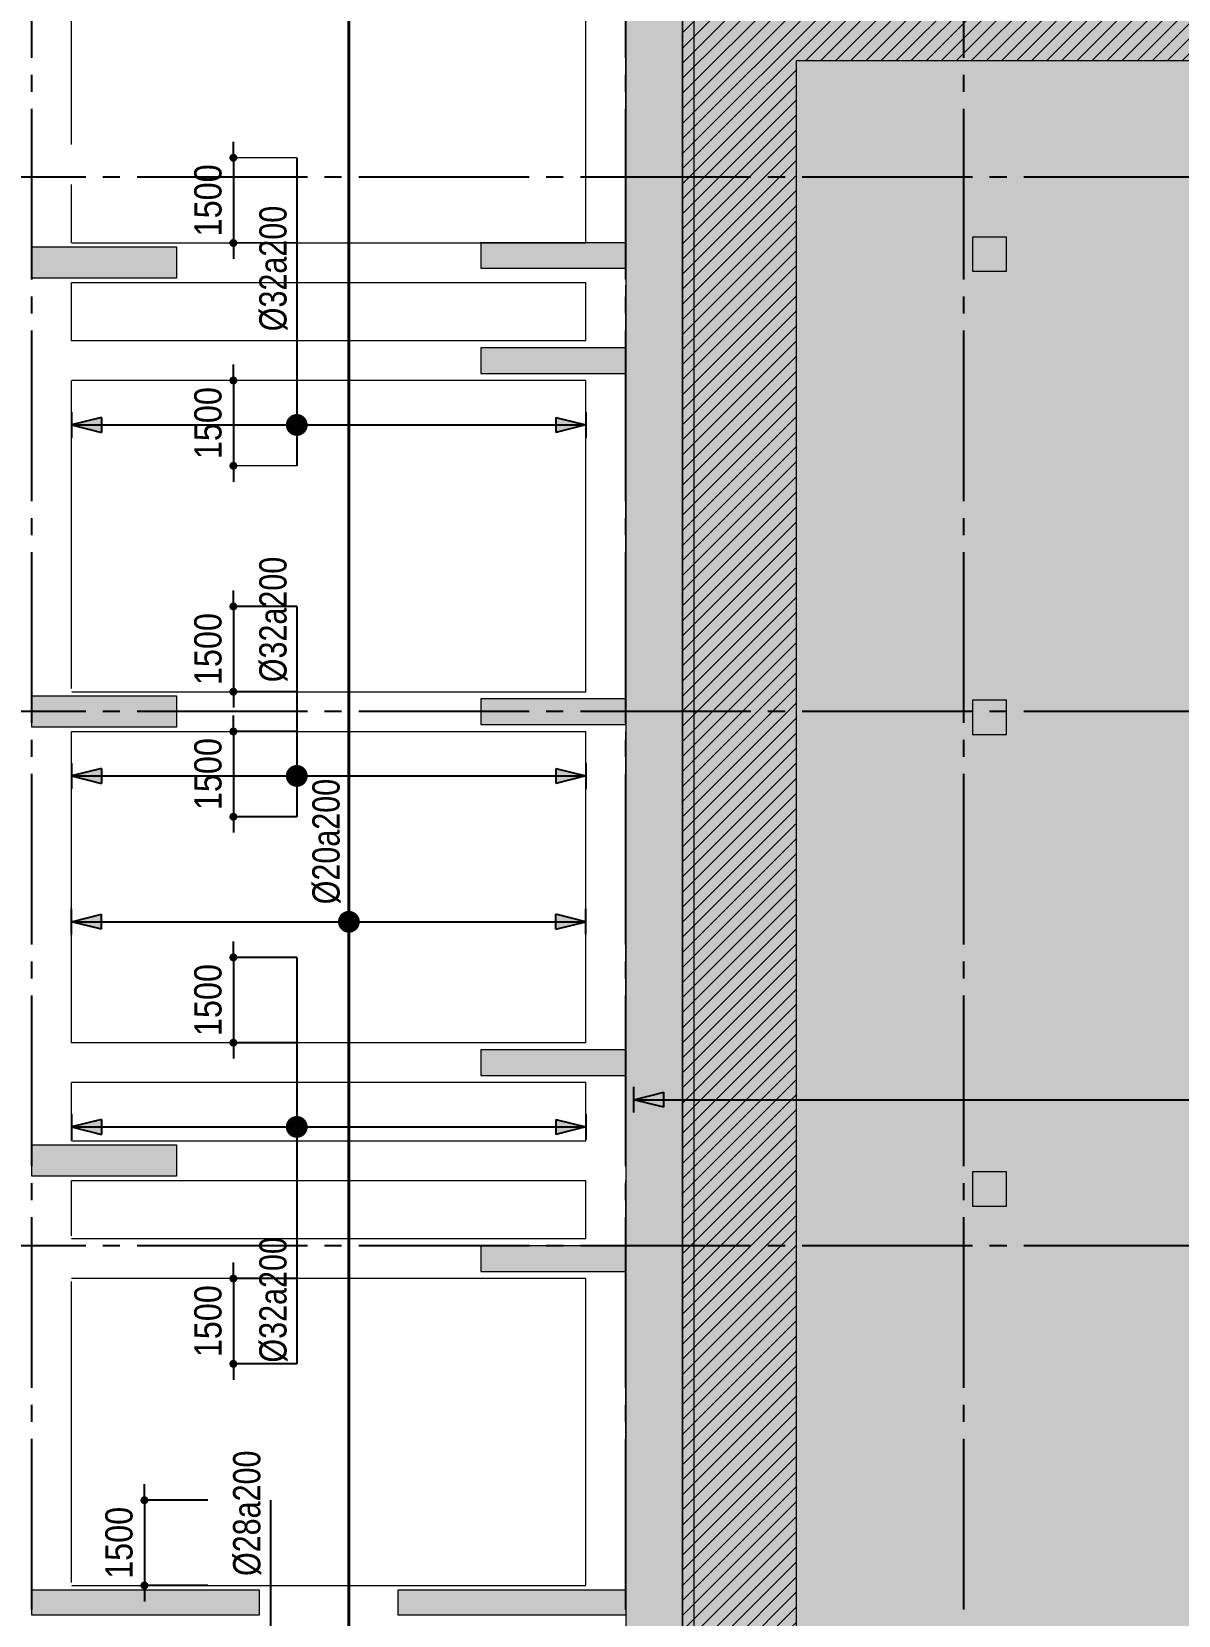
# Model space of a CAD drawing. Header units: millimetres. Extents: x -3819597 to -2591384, y 582389 to 820195.
# Drawn here: x -3420124 to -3399952, y 710231 to 738094 of the extents above; entities that cross this region are included whole.
import ezdxf
from ezdxf.enums import TextEntityAlignment as Align

# ---------------------------------------------------------------- set-up
doc = ezdxf.new("R2010")
doc.units = ezdxf.units.MM
doc.header["$MEASUREMENT"] = 0
for name, pattern in [('CENTER', [2, 1.25, -0.25, 0.25, -0.25]), ('CHG_XX_Damsan_Ham 2$0$CHG_XX_Damsan_Ham 2$0$HIDDEN', [0.375, 0.25, -0.125]), ('CHG_XX_Luoi truc$0$MB_Luoi truc$0$Center101', [13, 10, -1, 1, -1]), ('HIDDEN', [0.375, 0.25, -0.125])]:
    doc.linetypes.add(name, pattern=pattern)
doc.layers.get('0').update_dxf_attribs({"lineweight": 9})
doc.layers.get('Defpoints').update_dxf_attribs({"color": 10, "lineweight": 0})
for name, color, linetype in [('02HN. TEXT B', 1, 'Continuous'), ('08HN. SSS X', 6, 'Continuous'), ('12HN. GRID', 1, 'CENTER'), ("CHG_XX_Damsan_Ham 2$0$CHG_XX_Damsan_Ham 2$0$'S_General_Hatch_8", 8, 'Continuous'), ('CHG_XX_Luoi truc$0$Grid', 34, 'Continuous'), ('CHG_XX_Luoi truc$0$Grid Line', 8, 'CHG_XX_Luoi truc$0$MB_Luoi truc$0$Center101'), ('dim', 51, 'Continuous')]:
    doc.layers.add(name, color=color, linetype=linetype)
for name, color, linetype, lineweight, plot in [('CHG_XX_Cot_Ham 2$0$NS-Column-H2', 90, 'Continuous', 13, False), ('CHG_XX_Cot_Ham 2$0$NS-Column-H2 @ 1', 90, 'Continuous', 13, False), ('CHG_XX_Cot_Ham 2$0$NS-Column-H2 @ 150', 90, 'Continuous', 13, False)]:
    doc.layers.add(name, color=color, linetype=linetype, lineweight=lineweight, plot=plot)
for name, color, linetype, lineweight in [('CHG_XX_Cot_Ham 2$0$NS-Pier-H2', 150, 'Continuous', 13), ('CHG_XX_Cot_Ham 2$0$NS-Pier-H2 @ 1', 150, 'Continuous', 13), ('CHG_XX_Cot_Ham 2$0$NS-Pier-H2 @ 150', 150, 'Continuous', 13), ("CHG_XX_Damsan_Ham 2$0$CHG_XX_Damsan_Ham 2$0$'S_General_Hidden_1 Thin", 1, 'CHG_XX_Damsan_Ham 2$0$CHG_XX_Damsan_Ham 2$0$HIDDEN', 18), ('CHG_XX_Damsan_Ham 2$0$CHG_XX_Damsan_Ham 2$0$DBAO', 3, 'Continuous', 13), ('CHG_XX_Damsan_Ham 2$0$CHG_XX_Damsan_Ham 2$0$HATCH', 154, 'Continuous', 9), ('CHG_XX_Damsan_Ham 2$0$CHG_XX_Damsan_Ham 2$0$mach ngung thi cong', 6, 'Continuous', 13), ('CHG_XX_Damsan_Ham 2$0$HATCH', 57, 'Continuous', 9), ('CHG_XX_Damsan_Ham 2$0$mach ngung thi cong', 6, 'Continuous', 13), ('MB_Luoi truc$0$Dim 300', 1, 'Continuous', 5), ('thep chay suot', 5, 'HIDDEN', 40)]:
    doc.layers.add(name, color=color, linetype=linetype, lineweight=lineweight)
doc.styles.add('[HN042014]STYLE', font='arial.ttf', dxfattribs={"width": 0.8})
doc.styles.add('CHG_XX_Luoi truc$0$MB_Luoi truc$0$Grid A-F$0$VNI-HelveCB', font='VHELVCB_0.TTF')
doc.styles.add('MB_Luoi truc$0$Arial_C', font='arial.ttf', dxfattribs={"width": 0.85})
doc.dimstyles.new('200', dxfattribs={"dimscale": 200, "dimtxt": 2.4, "dimasz": 0.7, "dimexe": 0.0003, "dimexo": 0, "dimgap": 1, "dimtad": 1, "dimdec": 0, "dimzin": 12, "dimdsep": 46, "dimtxsty": 'MB_Luoi truc$0$Arial_C', "dimblk": 'MB_Luoi truc$0$_Dot', "dimcen": 0.5, "dimclrd": 256, "dimclre": 8, "dimclrt": 1, "dimadec": 0, "dimazin": 0, "dimtfac": 1, "dimtdec": 0, "dimtix": 1, "dimtmove": 2, "dimatfit": 3, "dimldrblk": 'MB_Luoi truc$0$HTT Arrow 30', "dimfxl": 1, "dimtolj": 1, "dimtzin": 0, "dimlwe": -1, "dimarcsym": 0})

# ---------------------------------------------------------------- blocks, each defined once
blk = doc.blocks.new('*U693')
at = {"layer": '12HN. GRID', "linetype": 'Continuous'}
h = blk.add_hatch(color=256, dxfattribs=at)
h.dxf.hatch_style = 1
h.paths.add_polyline_path([(-44, 1450.9), (44, 1450.9), (0, 1626.9)])
h = blk.add_hatch(color=256, dxfattribs=at)
h.dxf.hatch_style = 1
h.paths.add_polyline_path([(0, -1389.8), (44, -1213.8), (-44, -1213.8)])
for p, q in [((-75, 1626.9), (75, 1626.9)), ((-44, 1450.9), (0, 1626.9)), ((0, 1626.9), (0, -1389.8)), ((0, 1626.9), (44, 1450.9)), ((-44, 1450.9), (44, 1450.9)), ((-44, -1213.8), (44, -1213.8)), ((-44, -1213.8), (0, -1389.8)), ((0, -1389.8), (44, -1213.8)), ((-75, -1389.8), (75, -1389.8))]:
    blk.add_line(p, q, dxfattribs=at)
at = {"layer": '12HN. GRID', "linetype": 'Continuous', "const_width": 64, "flags": 128}
blk.add_lwpolyline([(-32, 0, 1), (32, 0, 1)], format="xyb", close=True, dxfattribs=at)
at = {"layer": 'thep chay suot', "linetype": 'HIDDEN', "ltscale": 10}
blk.add_line((-9429.4, 0), (5682.1, 0), dxfattribs=at)
at = {"layer": '02HN. TEXT B', "linetype": 'ByBlock', "style": '[HN042014]STYLE', "width": 0.8, "flags": 8}
blk.add_attdef('1', text='', height=160, dxfattribs=at).set_placement((102.5, 134.4), align=Align.MIDDLE_LEFT)
blk.add_attdef('0', text='', height=160, dxfattribs=at).set_placement((-351.3, 10.6), align=Align.MIDDLE_CENTER)
at = {"layer": 'Defpoints', "color": 9, "linetype": 'ByBlock', "style": '[HN042014]STYLE', "width": 0.8, "flags": 9}
for tag, p in [('2', (-7399, -420.9)), ('3', (-7399, -825.7)), ('4', (-7399, -1230.5)), ('5', (-7399, -1620.9))]:
    blk.add_attdef(tag, text='', height=250, dxfattribs=at).set_placement(p, align=Align.MIDDLE_CENTER)
blk = doc.blocks.new('*U328')
at = {"layer": '12HN. GRID', "linetype": 'Continuous'}
h = blk.add_hatch(color=256, dxfattribs=at)
h.dxf.hatch_style = 1
h.paths.add_polyline_path([(-44, 2074.9), (44, 2074.9), (0, 2250.9)])
h = blk.add_hatch(color=256, dxfattribs=at)
h.dxf.hatch_style = 1
h.paths.add_polyline_path([(0, -1399.1), (44, -1223.1), (-44, -1223.1)])
at = {"layer": '08HN. SSS X', "linetype": 'ByBlock', "ltscale": 10}
for p, q in [((-2141.7, 0), (258.3, 0)), ((-2141.7, 0), (-2141.7, 0)), ((258.3, 0), (258.3, 0))]:
    blk.add_line(p, q, dxfattribs=at)
at = {"layer": '12HN. GRID', "linetype": 'Continuous'}
for p, q in [((-75, 2250.9), (75, 2250.9)), ((-44, 2074.9), (0, 2250.9)), ((0, 2250.9), (0, -1399.1)), ((0, 2250.9), (44, 2074.9)), ((-44, 2074.9), (44, 2074.9)), ((-44, -1223.1), (44, -1223.1)), ((-44, -1223.1), (0, -1399.1)), ((0, -1399.1), (44, -1223.1)), ((-75, -1399.1), (75, -1399.1))]:
    blk.add_line(p, q, dxfattribs=at)
at = {"layer": '12HN. GRID', "linetype": 'Continuous', "const_width": 64, "flags": 128}
blk.add_lwpolyline([(-32, 0, -1), (32, 0, -1)], format="xyb", close=True, dxfattribs=at)
at = {"layer": '02HN. TEXT B', "linetype": 'ByBlock', "style": '[HN042014]STYLE', "width": 0.8, "flags": 8}
blk.add_attdef('1', text='', height=160, dxfattribs=at).set_placement((-1284.1, 140), align=Align.MIDDLE_LEFT)
blk.add_attdef('0', text='', height=160, dxfattribs=at).set_placement((1102.5, 160), align=Align.MIDDLE_CENTER)
at = {"layer": 'Defpoints', "color": 9, "linetype": 'ByBlock', "style": '[HN042014]STYLE', "width": 0.8, "flags": 9}
for tag, p in [('2', (2648.6, 2422.8)), ('3', (2648.6, 2018)), ('4', (2648.6, 1613.3)), ('5', (2648.6, 1222.8))]:
    blk.add_attdef(tag, text='', height=250, dxfattribs=at).set_placement(p, align=Align.MIDDLE_CENTER)
blk = doc.blocks.new('*U697')
at = {"layer": '12HN. GRID', "linetype": 'Continuous'}
h = blk.add_hatch(color=256, dxfattribs=at)
h.dxf.hatch_style = 1
h.paths.add_polyline_path([(-44, 8739), (44, 8739), (0, 8915)])
for p, q in [((-75, 8915), (75, 8915)), ((-44, 8739), (0, 8915)), ((0, 8915), (0, -9087.1)), ((0, 8915), (44, 8739)), ((-44, 8739), (44, 8739))]:
    blk.add_line(p, q, dxfattribs=at)
at = {"layer": '02HN. TEXT B', "linetype": 'ByBlock', "style": '[HN042014]STYLE', "width": 0.8, "flags": 8}
blk.add_attdef('1', text='', height=160, dxfattribs=at).set_placement((-814.5, 134.4), align=Align.MIDDLE_LEFT)
blk.add_attdef('0', text='', height=160, dxfattribs=at).set_placement((-351.3, 10.6), align=Align.MIDDLE_CENTER)
at = {"layer": 'Defpoints', "color": 9, "linetype": 'ByBlock', "style": '[HN042014]STYLE', "width": 0.8, "flags": 9}
for tag, p in [('2', (-6355.4, 883.3)), ('3', (-6355.4, 478.6)), ('4', (-6355.4, 73.8)), ('5', (-6355.4, -316.7))]:
    blk.add_attdef(tag, text='', height=250, dxfattribs=at).set_placement(p, align=Align.MIDDLE_CENTER)
blk = doc.blocks.new('*U872')
at = {"layer": '12HN. GRID', "linetype": 'Continuous'}
h = blk.add_hatch(color=256, dxfattribs=at)
h.dxf.hatch_style = 1
h.paths.add_polyline_path([(-44, 969.3), (44, 969.3), (0, 1145.3)])
h = blk.add_hatch(color=256, dxfattribs=at)
h.dxf.hatch_style = 1
h.paths.add_polyline_path([(0, -1849.1), (44, -1673.1), (-44, -1673.1)])
at = {"layer": '08HN. SSS X', "linetype": 'ByBlock', "ltscale": 10}
for p, q in [((-994, 0), (1179.8, 0)), ((-994, 0), (-994, 0)), ((1179.8, 0), (1179.8, 0))]:
    blk.add_line(p, q, dxfattribs=at)
at = {"layer": '12HN. GRID', "linetype": 'Continuous'}
for p, q in [((-75, 1145.3), (75, 1145.3)), ((-44, 969.3), (0, 1145.3)), ((0, 1145.3), (0, -1849.1)), ((0, 1145.3), (44, 969.3)), ((-44, 969.3), (44, 969.3)), ((-44, -1673.1), (44, -1673.1)), ((-44, -1673.1), (0, -1849.1)), ((0, -1849.1), (44, -1673.1)), ((-75, -1849.1), (75, -1849.1))]:
    blk.add_line(p, q, dxfattribs=at)
at = {"layer": '12HN. GRID', "linetype": 'Continuous', "const_width": 64, "flags": 128}
blk.add_lwpolyline([(-32, 0, -1), (32, 0, -1)], format="xyb", close=True, dxfattribs=at)
at = {"layer": '02HN. TEXT B', "linetype": 'ByBlock', "style": '[HN042014]STYLE', "width": 0.8, "flags": 8}
blk.add_attdef('1', text='', height=160, dxfattribs=at).set_placement((-1284.1, 140), align=Align.MIDDLE_LEFT)
blk.add_attdef('0', text='', height=160, dxfattribs=at).set_placement((1102.5, 160), align=Align.MIDDLE_CENTER)
at = {"layer": 'Defpoints', "color": 9, "linetype": 'ByBlock', "style": '[HN042014]STYLE', "width": 0.8, "flags": 9}
for tag, p in [('2', (2329.6, 2602.2)), ('3', (2329.6, 2197.5)), ('4', (2329.6, 1792.7)), ('5', (2329.6, 1402.2))]:
    blk.add_attdef(tag, text='', height=250, dxfattribs=at).set_placement(p, align=Align.MIDDLE_CENTER)
blk = doc.blocks.new('MB_Luoi truc$0$_Dot')
at = {"color": 0, "linetype": 'ByBlock', "lineweight": -2}
blk.add_line((-0.5, 0), (-1, 0), dxfattribs=at)
at = {"color": 0, "linetype": 'ByBlock', "const_width": 0.5}
blk.add_lwpolyline([(-0.25, 0, 1), (0.25, 0, 1)], format="xyb", close=True, dxfattribs=at)
blk = doc.blocks.new('*D333')
at = {"layer": 'Defpoints', "color": 0, "ltscale": 1500, "transparency": 16777216}
for p in [(-3417025, 712256), (-3418141, 710756), (-3417025, 710756)]:
    blk.add_point(p, dxfattribs=at)
at = {"layer": 'dim', "lineweight": -2, "ltscale": 1500, "transparency": 16777216}
for p, q in [((-3418141, 712396), (-3418141, 712536)), ((-3418141, 712256), (-3418141, 710756)), ((-3418141, 710616), (-3418141, 710476))]:
    blk.add_line(p, q, dxfattribs=at)
at = {"layer": 'dim', "color": 8, "ltscale": 1500, "transparency": 16777216}
for p, q in [((-3417025, 712256), (-3418141, 712256)), ((-3417025, 710756), (-3418141, 710756))]:
    blk.add_line(p, q, dxfattribs=at)
at = {"layer": 'dim', "lineweight": -2, "ltscale": 1500, "transparency": 16777216, "xscale": 140, "yscale": 140, "zscale": 140}
for p, rotation in [((-3418141, 712256), 270), ((-3418141, 710756), 90)]:
    blk.add_blockref('MB_Luoi truc$0$_Dot', p, dxfattribs=dict(at, rotation=rotation))
at = {"layer": 'dim', "color": 1, "ltscale": 1500, "transparency": 16777216, "insert": (-3418586, 711506), "char_height": 480, "attachment_point": 5, "rotation": 90, "style": 'MB_Luoi truc$0$Arial_C'}
blk.add_mtext('\\A1;1500', dxfattribs=at)
blk = doc.blocks.new('MB_Luoi truc$0$HTT Arrow 30')
blk.add_hatch(color=256).paths.add_polyline_path([(-2.5, 0.375), (-2.5, -0.375), (0, 0)])
at = {"color": 0, "linetype": 'ByBlock', "lineweight": -2}
for p, q in [((0, 0), (-2.5, 0.375)), ((-2.5, -0.375), (-2.5, 0.375)), ((0, 0), (-2.5, -0.375))]:
    blk.add_line(p, q, dxfattribs=at)
blk = doc.blocks.new('*U343')
at = {"layer": '12HN. GRID', "linetype": 'Continuous'}
h = blk.add_hatch(color=256, dxfattribs=at)
h.dxf.hatch_style = 1
h.paths.add_polyline_path([(-44, 1145.3), (44, 1145.3), (0, 1321.3)])
h = blk.add_hatch(color=256, dxfattribs=at)
h.dxf.hatch_style = 1
h.paths.add_polyline_path([(0, -1695.3), (44, -1519.3), (-44, -1519.3)])
at = {"layer": '08HN. SSS X', "linetype": 'ByBlock', "ltscale": 10}
for p, q in [((-994, 0), (1389.3, 0)), ((-994, 0), (-994, 0)), ((1389.3, 0), (1389.3, 0))]:
    blk.add_line(p, q, dxfattribs=at)
at = {"layer": '12HN. GRID', "linetype": 'Continuous'}
for p, q in [((-75, 1321.3), (75, 1321.3)), ((-44, 1145.3), (0, 1321.3)), ((0, 1321.3), (0, -1695.3)), ((0, 1321.3), (44, 1145.3)), ((-44, 1145.3), (44, 1145.3)), ((-44, -1519.3), (44, -1519.3)), ((-44, -1519.3), (0, -1695.3)), ((0, -1695.3), (44, -1519.3)), ((-75, -1695.3), (75, -1695.3))]:
    blk.add_line(p, q, dxfattribs=at)
at = {"layer": '12HN. GRID', "linetype": 'Continuous', "const_width": 64, "flags": 128}
blk.add_lwpolyline([(-32, 0, -1), (32, 0, -1)], format="xyb", close=True, dxfattribs=at)
at = {"layer": '02HN. TEXT B', "linetype": 'ByBlock', "style": '[HN042014]STYLE', "width": 0.8, "flags": 8}
blk.add_attdef('1', text='', height=160, dxfattribs=at).set_placement((647.5, 140), align=Align.MIDDLE_LEFT)
blk.add_attdef('0', text='', height=160, dxfattribs=at).set_placement((1102.5, 160), align=Align.MIDDLE_CENTER)
at = {"layer": 'Defpoints', "color": 9, "linetype": 'ByBlock', "style": '[HN042014]STYLE', "width": 0.8, "flags": 9}
for tag, p in [('2', (2329.6, 2602.2)), ('3', (2329.6, 2197.5)), ('4', (2329.6, 1792.7)), ('5', (2329.6, 1402.2))]:
    blk.add_attdef(tag, text='', height=250, dxfattribs=at).set_placement(p, align=Align.MIDDLE_CENTER)
blk = doc.blocks.new('*D336')
at = {"layer": 'Defpoints', "color": 0, "ltscale": 1500, "transparency": 16777216}
for p in [(-3415460, 721806), (-3416576, 720306), (-3415460, 720306)]:
    blk.add_point(p, dxfattribs=at)
at = {"layer": 'dim', "lineweight": -2, "ltscale": 1500, "transparency": 16777216}
for p, q in [((-3416576, 721946), (-3416576, 722086)), ((-3416576, 721806), (-3416576, 720306)), ((-3416576, 720166), (-3416576, 720026))]:
    blk.add_line(p, q, dxfattribs=at)
at = {"layer": 'dim', "color": 8, "ltscale": 1500, "transparency": 16777216}
for p, q in [((-3415460, 721806), (-3416576, 721806)), ((-3415460, 720306), (-3416576, 720306))]:
    blk.add_line(p, q, dxfattribs=at)
at = {"layer": 'dim', "lineweight": -2, "ltscale": 1500, "transparency": 16777216, "xscale": 140, "yscale": 140, "zscale": 140}
for p, rotation in [((-3416576, 721806), 270), ((-3416576, 720306), 90)]:
    blk.add_blockref('MB_Luoi truc$0$_Dot', p, dxfattribs=dict(at, rotation=rotation))
at = {"layer": 'dim', "color": 1, "ltscale": 1500, "transparency": 16777216, "insert": (-3417021, 721056), "char_height": 480, "attachment_point": 5, "rotation": 90, "style": 'MB_Luoi truc$0$Arial_C'}
blk.add_mtext('\\A1;1500', dxfattribs=at)
blk = doc.blocks.new('*D337')
at = {"layer": 'Defpoints', "color": 0, "ltscale": 1500, "transparency": 16777216}
for p in [(-3415460, 716156), (-3416576, 714656), (-3415460, 714656)]:
    blk.add_point(p, dxfattribs=at)
at = {"layer": 'dim', "lineweight": -2, "ltscale": 1500, "transparency": 16777216}
for p, q in [((-3416576, 716296), (-3416576, 716436)), ((-3416576, 716156), (-3416576, 714656)), ((-3416576, 714516), (-3416576, 714376))]:
    blk.add_line(p, q, dxfattribs=at)
at = {"layer": 'dim', "color": 8, "ltscale": 1500, "transparency": 16777216}
for p, q in [((-3415460, 716156), (-3416576, 716156)), ((-3415460, 714656), (-3416576, 714656))]:
    blk.add_line(p, q, dxfattribs=at)
at = {"layer": 'dim', "lineweight": -2, "ltscale": 1500, "transparency": 16777216, "xscale": 140, "yscale": 140, "zscale": 140}
for p, rotation in [((-3416576, 716156), 270), ((-3416576, 714656), 90)]:
    blk.add_blockref('MB_Luoi truc$0$_Dot', p, dxfattribs=dict(at, rotation=rotation))
at = {"layer": 'dim', "color": 1, "ltscale": 1500, "transparency": 16777216, "insert": (-3417021, 715406), "char_height": 480, "attachment_point": 5, "rotation": 90, "style": 'MB_Luoi truc$0$Arial_C'}
blk.add_mtext('\\A1;1500', dxfattribs=at)
blk = doc.blocks.new('*U342')
at = {"layer": '12HN. GRID', "linetype": 'Continuous'}
h = blk.add_hatch(color=256, dxfattribs=at)
h.dxf.hatch_style = 1
h.paths.add_polyline_path([(-44, 1145.3), (44, 1145.3), (0, 1321.3)])
h = blk.add_hatch(color=256, dxfattribs=at)
h.dxf.hatch_style = 1
h.paths.add_polyline_path([(0, -1695.3), (44, -1519.3), (-44, -1519.3)])
at = {"layer": '08HN. SSS X', "linetype": 'ByBlock', "ltscale": 10}
for p, q in [((-1567.4, 0), (239.3, 0)), ((-1567.4, 0), (-1567.4, 0)), ((239.3, 0), (239.3, 0))]:
    blk.add_line(p, q, dxfattribs=at)
at = {"layer": '12HN. GRID', "linetype": 'Continuous'}
for p, q in [((-75, 1321.3), (75, 1321.3)), ((-44, 1145.3), (0, 1321.3)), ((0, 1321.3), (0, -1695.3)), ((0, 1321.3), (44, 1145.3)), ((-44, 1145.3), (44, 1145.3)), ((-44, -1519.3), (44, -1519.3)), ((-44, -1519.3), (0, -1695.3)), ((0, -1695.3), (44, -1519.3)), ((-75, -1695.3), (75, -1695.3))]:
    blk.add_line(p, q, dxfattribs=at)
at = {"layer": '12HN. GRID', "linetype": 'Continuous', "const_width": 64, "flags": 128}
blk.add_lwpolyline([(-32, 0, -1), (32, 0, -1)], format="xyb", close=True, dxfattribs=at)
at = {"layer": '02HN. TEXT B', "linetype": 'ByBlock', "style": '[HN042014]STYLE', "width": 0.8, "flags": 8}
blk.add_attdef('1', text='', height=160, dxfattribs=at).set_placement((-1284.1, 140), align=Align.MIDDLE_LEFT)
blk.add_attdef('0', text='', height=160, dxfattribs=at).set_placement((1102.5, 160), align=Align.MIDDLE_CENTER)
at = {"layer": 'Defpoints', "color": 9, "linetype": 'ByBlock', "style": '[HN042014]STYLE', "width": 0.8, "flags": 9}
for tag, p in [('2', (2329.6, 2602.2)), ('3', (2329.6, 2197.5)), ('4', (2329.6, 1792.7)), ('5', (2329.6, 1402.2))]:
    blk.add_attdef(tag, text='', height=250, dxfattribs=at).set_placement(p, align=Align.MIDDLE_CENTER)
blk = doc.blocks.new('*D338')
at = {"layer": 'Defpoints', "color": 0, "ltscale": 1500, "transparency": 16777216}
for p in [(-3415460, 735876), (-3416576, 734376), (-3415460, 734376)]:
    blk.add_point(p, dxfattribs=at)
at = {"layer": 'MB_Luoi truc$0$Dim 300', "lineweight": -2, "ltscale": 1500, "transparency": 16777216}
for p, q in [((-3416576, 736016), (-3416576, 736156)), ((-3416576, 735876), (-3416576, 734376)), ((-3416576, 734236), (-3416576, 734096))]:
    blk.add_line(p, q, dxfattribs=at)
at = {"layer": 'MB_Luoi truc$0$Dim 300', "color": 8, "ltscale": 1500, "transparency": 16777216}
for p, q in [((-3415460, 735876), (-3416576, 735876)), ((-3415460, 734376), (-3416576, 734376))]:
    blk.add_line(p, q, dxfattribs=at)
at = {"layer": 'MB_Luoi truc$0$Dim 300', "lineweight": -2, "ltscale": 1500, "transparency": 16777216, "xscale": 140, "yscale": 140, "zscale": 140}
for p, rotation in [((-3416576, 735876), 270), ((-3416576, 734376), 90)]:
    blk.add_blockref('MB_Luoi truc$0$_Dot', p, dxfattribs=dict(at, rotation=rotation))
at = {"layer": 'MB_Luoi truc$0$Dim 300', "color": 1, "ltscale": 1500, "transparency": 16777216, "insert": (-3417021, 735126), "char_height": 480, "attachment_point": 5, "rotation": 90, "style": 'MB_Luoi truc$0$Arial_C'}
blk.add_mtext('\\A1;1500', dxfattribs=at)
blk = doc.blocks.new('*D339')
at = {"layer": 'Defpoints', "color": 0, "ltscale": 1500, "transparency": 16777216}
for p in [(-3415460, 731956), (-3416576, 730456), (-3415460, 730456)]:
    blk.add_point(p, dxfattribs=at)
at = {"layer": 'MB_Luoi truc$0$Dim 300', "lineweight": -2, "ltscale": 1500, "transparency": 16777216}
for p, q in [((-3416576, 732096), (-3416576, 732236)), ((-3416576, 731956), (-3416576, 730456)), ((-3416576, 730316), (-3416576, 730176))]:
    blk.add_line(p, q, dxfattribs=at)
at = {"layer": 'MB_Luoi truc$0$Dim 300', "color": 8, "ltscale": 1500, "transparency": 16777216}
for p, q in [((-3415460, 731956), (-3416576, 731956)), ((-3415460, 730456), (-3416576, 730456))]:
    blk.add_line(p, q, dxfattribs=at)
at = {"layer": 'MB_Luoi truc$0$Dim 300', "lineweight": -2, "ltscale": 1500, "transparency": 16777216, "xscale": 140, "yscale": 140, "zscale": 140}
for p, rotation in [((-3416576, 731956), 270), ((-3416576, 730456), 90)]:
    blk.add_blockref('MB_Luoi truc$0$_Dot', p, dxfattribs=dict(at, rotation=rotation))
at = {"layer": 'MB_Luoi truc$0$Dim 300', "color": 1, "ltscale": 1500, "transparency": 16777216, "insert": (-3417021, 731206), "char_height": 480, "attachment_point": 5, "rotation": 90, "style": 'MB_Luoi truc$0$Arial_C'}
blk.add_mtext('\\A1;1500', dxfattribs=at)
blk = doc.blocks.new('*U332')
at = {"layer": '12HN. GRID', "linetype": 'Continuous'}
h = blk.add_hatch(color=256, dxfattribs=at)
h.dxf.hatch_style = 1
h.paths.add_polyline_path([(-44, 1145.3), (44, 1145.3), (0, 1321.3)])
h = blk.add_hatch(color=256, dxfattribs=at)
h.dxf.hatch_style = 1
h.paths.add_polyline_path([(0, -1695.3), (44, -1519.3), (-44, -1519.3)])
at = {"layer": '08HN. SSS X', "linetype": 'ByBlock', "ltscale": 10}
for p, q in [((-994, 0), (239.3, 0)), ((-994, 0), (-994, 0)), ((239.3, 0), (239.3, 0))]:
    blk.add_line(p, q, dxfattribs=at)
at = {"layer": '12HN. GRID', "linetype": 'Continuous'}
for p, q in [((-75, 1321.3), (75, 1321.3)), ((-44, 1145.3), (0, 1321.3)), ((0, 1321.3), (0, -1695.3)), ((0, 1321.3), (44, 1145.3)), ((-44, 1145.3), (44, 1145.3)), ((-44, -1519.3), (44, -1519.3)), ((-44, -1519.3), (0, -1695.3)), ((0, -1695.3), (44, -1519.3)), ((-75, -1695.3), (75, -1695.3))]:
    blk.add_line(p, q, dxfattribs=at)
at = {"layer": '12HN. GRID', "linetype": 'Continuous', "const_width": 64, "flags": 128}
blk.add_lwpolyline([(-32, 0, -1), (32, 0, -1)], format="xyb", close=True, dxfattribs=at)
at = {"layer": '02HN. TEXT B', "linetype": 'ByBlock', "style": '[HN042014]STYLE', "width": 0.8, "flags": 8}
blk.add_attdef('1', text='', height=160, dxfattribs=at).set_placement((-1284.1, 140), align=Align.MIDDLE_LEFT)
blk.add_attdef('0', text='', height=160, dxfattribs=at).set_placement((1102.5, 160), align=Align.MIDDLE_CENTER)
at = {"layer": 'Defpoints', "color": 9, "linetype": 'ByBlock', "style": '[HN042014]STYLE', "width": 0.8, "flags": 9}
for tag, p in [('2', (2329.6, 2602.2)), ('3', (2329.6, 2197.5)), ('4', (2329.6, 1792.7)), ('5', (2329.6, 1402.2))]:
    blk.add_attdef(tag, text='', height=250, dxfattribs=at).set_placement(p, align=Align.MIDDLE_CENTER)
blk = doc.blocks.new('*D340')
at = {"layer": 'Defpoints', "color": 0, "ltscale": 1500, "transparency": 16777216}
for p in [(-3415460, 727981), (-3416576, 726481), (-3415460, 726481)]:
    blk.add_point(p, dxfattribs=at)
at = {"layer": 'dim', "lineweight": -2, "ltscale": 1500, "transparency": 16777216}
for p, q in [((-3416576, 728121), (-3416576, 728261)), ((-3416576, 727981), (-3416576, 726481)), ((-3416576, 726341), (-3416576, 726201))]:
    blk.add_line(p, q, dxfattribs=at)
at = {"layer": 'dim', "color": 8, "ltscale": 1500, "transparency": 16777216}
for p, q in [((-3415460, 727981), (-3416576, 727981)), ((-3415460, 726481), (-3416576, 726481))]:
    blk.add_line(p, q, dxfattribs=at)
at = {"layer": 'dim', "lineweight": -2, "ltscale": 1500, "transparency": 16777216, "xscale": 140, "yscale": 140, "zscale": 140}
for p, rotation in [((-3416576, 727981), 270), ((-3416576, 726481), 90)]:
    blk.add_blockref('MB_Luoi truc$0$_Dot', p, dxfattribs=dict(at, rotation=rotation))
at = {"layer": 'dim', "color": 1, "ltscale": 1500, "transparency": 16777216, "insert": (-3417021, 727231), "char_height": 480, "attachment_point": 5, "rotation": 90, "style": 'MB_Luoi truc$0$Arial_C'}
blk.add_mtext('\\A1;1500', dxfattribs=at)
blk = doc.blocks.new('*D341')
at = {"layer": 'Defpoints', "color": 0, "ltscale": 1500, "transparency": 16777216}
for p in [(-3415460, 725781), (-3416576, 724281), (-3415460, 724281)]:
    blk.add_point(p, dxfattribs=at)
at = {"layer": 'dim', "lineweight": -2, "ltscale": 1500, "transparency": 16777216}
for p, q in [((-3416576, 725921), (-3416576, 726061)), ((-3416576, 725781), (-3416576, 724281)), ((-3416576, 724141), (-3416576, 724001))]:
    blk.add_line(p, q, dxfattribs=at)
at = {"layer": 'dim', "color": 8, "ltscale": 1500, "transparency": 16777216}
for p, q in [((-3415460, 725781), (-3416576, 725781)), ((-3415460, 724281), (-3416576, 724281))]:
    blk.add_line(p, q, dxfattribs=at)
at = {"layer": 'dim', "lineweight": -2, "ltscale": 1500, "transparency": 16777216, "xscale": 140, "yscale": 140, "zscale": 140}
for p, rotation in [((-3416576, 725781), 270), ((-3416576, 724281), 90)]:
    blk.add_blockref('MB_Luoi truc$0$_Dot', p, dxfattribs=dict(at, rotation=rotation))
at = {"layer": 'dim', "color": 1, "ltscale": 1500, "transparency": 16777216, "insert": (-3417021, 725031), "char_height": 480, "attachment_point": 5, "rotation": 90, "style": 'MB_Luoi truc$0$Arial_C'}
blk.add_mtext('\\A1;1500', dxfattribs=at)
blk = doc.blocks.new('*U730')
at = {"layer": '12HN. GRID', "linetype": 'Continuous'}
h = blk.add_hatch(color=256, dxfattribs=at)
h.dxf.hatch_style = 1
h.paths.add_polyline_path([(-44, 7758.1), (44, 7758.1), (0, 7934.1)])
h = blk.add_hatch(color=256, dxfattribs=at)
h.dxf.hatch_style = 1
h.paths.add_polyline_path([(0, -1815.9), (44, -1639.9), (-44, -1639.9)])
at = {"layer": '08HN. SSS X', "linetype": 'ByBlock', "ltscale": 10}
for p, q in [((-419.7, 0), (432.9, 0)), ((-419.7, 0), (-419.7, 0)), ((432.9, 0), (432.9, 0))]:
    blk.add_line(p, q, dxfattribs=at)
at = {"layer": '12HN. GRID', "linetype": 'Continuous'}
for p, q in [((-75, 7934.1), (75, 7934.1)), ((-44, 7758.1), (0, 7934.1)), ((0, 7934.1), (0, -1815.9)), ((0, 7934.1), (44, 7758.1)), ((-44, 7758.1), (44, 7758.1)), ((-44, -1639.9), (44, -1639.9)), ((-44, -1639.9), (0, -1815.9)), ((0, -1815.9), (44, -1639.9)), ((-75, -1815.9), (75, -1815.9))]:
    blk.add_line(p, q, dxfattribs=at)
at = {"layer": '12HN. GRID', "linetype": 'Continuous', "const_width": 64, "flags": 128}
blk.add_lwpolyline([(-32, 0, -1), (32, 0, -1)], format="xyb", close=True, dxfattribs=at)
at = {"layer": '02HN. TEXT B', "linetype": 'ByBlock', "style": '[HN042014]STYLE', "width": 0.8, "flags": 8}
blk.add_attdef('1', text='', height=160, dxfattribs=at).set_placement((169.6, 140), align=Align.MIDDLE_LEFT)
blk.add_attdef('0', text='', height=160, dxfattribs=at).set_placement((211364.5, -1010081.3), align=Align.MIDDLE_CENTER)
at = {"layer": 'Defpoints', "color": 9, "linetype": 'ByBlock', "style": '[HN042014]STYLE', "width": 0.8, "flags": 9}
for tag, p in [('2', (1263.6, 123.5)), ('3', (1263.6, -281.2)), ('4', (1263.6, -686)), ('5', (1263.6, -1076.5))]:
    blk.add_attdef(tag, text='', height=250, dxfattribs=at).set_placement(p, align=Align.MIDDLE_CENTER)
blk = doc.blocks.new('*U1035')
at = {"layer": 'CHG_XX_Cot_Ham 2$0$NS-Pier-H2 @ 1'}
h = blk.add_hatch(color=256, dxfattribs=at)
h.dxf.hatch_style = 1
h.paths.add_polyline_path([(450, 0), (0, 0), (0, -2550), (450, -2550)])
at = {"layer": 'CHG_XX_Cot_Ham 2$0$NS-Pier-H2 @ 150'}
h = blk.add_hatch(color=256, dxfattribs=at)
h.dxf.hatch_style = 1
h.paths.add_polyline_path([(450, 0), (0, 0), (0, -2550), (450, -2550)])
blk = doc.blocks.new('CHG_XX_Cot_Ham 2$0$Block A_C450x2250')
at = {"layer": 'CHG_XX_Cot_Ham 2$0$NS-Pier-H2'}
blk.add_lwpolyline([(450, -2550), (0, -2550), (0, 0), (450, 0)], close=True, dxfattribs=at)
blk.add_blockref('*U1035', (0, 0), dxfattribs=at)
blk = doc.blocks.new('*U1036')
at = {"layer": 'CHG_XX_Cot_Ham 2$0$NS-Column-H2 @ 1'}
h = blk.add_hatch(color=256, dxfattribs=at)
h.dxf.hatch_style = 1
h.paths.add_polyline_path([(-300, -300), (-300, 300), (300, 300), (300, -300)])
at = {"layer": 'CHG_XX_Cot_Ham 2$0$NS-Column-H2 @ 150'}
h = blk.add_hatch(color=256, dxfattribs=at)
h.dxf.hatch_style = 1
h.paths.add_polyline_path([(-300, -300), (-300, 300), (300, 300), (300, -300)])
blk = doc.blocks.new('CHG_XX_Cot_Ham 2$0$HoBoi_C600x600')
at = {"layer": 'CHG_XX_Cot_Ham 2$0$NS-Column-H2'}
blk.add_lwpolyline([(300, -300), (300, 300), (-300, 300), (-300, -300)], close=True, dxfattribs=at)
blk.add_blockref('*U1036', (0, 0), dxfattribs=at)
blk = doc.blocks.new('CHG_XX_Cot_Ham 2$0$Block A_C10450x300')
at = {"layer": 'CHG_XX_Cot_Ham 2$0$NS-Pier-H2'}
h = blk.add_hatch(color=256, dxfattribs=at)
h.dxf.hatch_style = 1
h.paths.add_polyline_path([(6450, 0), (6450, -450), (10450, -450), (10450, 0)])
h.paths.add_polyline_path([(4000, -450), (4000, 0), (0, 0), (0, -450)])
for points in [[(0, 0), (4000, 0), (4000, -450), (0, -450)], [(6450, 0), (10450, 0), (10450, -450), (6450, -450)]]:
    blk.add_lwpolyline(points, close=True, dxfattribs=at)
blk = doc.blocks.new('*U1038')
at = {"layer": 'CHG_XX_Cot_Ham 2$0$NS-Pier-H2 @ 1'}
h = blk.add_hatch(color=256, dxfattribs=at)
h.dxf.hatch_style = 1
h.paths.add_polyline_path([(550, 0), (0, 0), (0, -2550), (550, -2550)])
at = {"layer": 'CHG_XX_Cot_Ham 2$0$NS-Pier-H2 @ 150'}
h = blk.add_hatch(color=256, dxfattribs=at)
h.dxf.hatch_style = 1
h.paths.add_polyline_path([(550, 0), (0, 0), (0, -2550), (550, -2550)])
blk = doc.blocks.new('CHG_XX_Cot_Ham 2$0$550x2550')
at = {"layer": 'CHG_XX_Cot_Ham 2$0$NS-Pier-H2'}
blk.add_lwpolyline([(550, -2550), (0, -2550), (0, 0), (550, 0)], close=True, dxfattribs=at)
blk.add_blockref('*U1038', (0, 0), dxfattribs=at)
blk = doc.blocks.new('*U1029')
at = {"layer": 'CHG_XX_Luoi truc$0$Grid Line'}
blk.add_line((0, 0), (0, 608), dxfattribs=at)
at = {"layer": 'CHG_XX_Luoi truc$0$Grid', "lineweight": -2, "style": 'CHG_XX_Luoi truc$0$MB_Luoi truc$0$Grid A-F$0$VNI-HelveCB'}
for tag, p in [('GRIDSUB', (0, 617)), ('GRID', (0, -9))]:
    blk.add_attdef(tag, text='', height=5, dxfattribs=at).set_placement(p, align=Align.MIDDLE)
blk = doc.blocks.new('*U1031')
at = {"layer": 'CHG_XX_Luoi truc$0$Grid Line'}
blk.add_line((0, 0), (0, 438), dxfattribs=at)
at = {"layer": 'CHG_XX_Luoi truc$0$Grid', "lineweight": -2, "style": 'CHG_XX_Luoi truc$0$MB_Luoi truc$0$Grid A-F$0$VNI-HelveCB'}
for tag, p in [('GRIDSUB', (0, 447)), ('GRID', (0, -9))]:
    blk.add_attdef(tag, text='', height=5, dxfattribs=at).set_placement(p, align=Align.MIDDLE)
blk = doc.blocks.new('CHG_XX_Luoi truc')
at = {"layer": 'CHG_XX_Luoi truc$0$Grid', "xscale": 300, "yscale": 300, "zscale": 300}
for p in [(12250, -12747), (22700, -12747), (28650, -12747)]:
    blk.add_blockref('*U1029', p, dxfattribs=at)
at = {"layer": 'CHG_XX_Luoi truc$0$Grid', "xscale": 300.0000000000013, "yscale": 300.0000000000013, "zscale": 300.0000000000013, "rotation": 90}
for p in [(110703, 125550), (110703, 116150), (110703, 106750)]:
    blk.add_blockref('*U1031', p, dxfattribs=at)
blk = doc.blocks.new('CHG_XX_Cot_Ham 2')
at = {"layer": 'CHG_XX_Cot_Ham 2$0$NS-Pier-H2'}
h = blk.add_hatch(color=256, dxfattribs=at)
h.dxf.hatch_style = 1
h.paths.add_polyline_path([(99639.2, 163400), (-10900, 163400), (-10900, 85450), (-300, 85450), (-300, 84050), (32350, 84050), (32350, -9000), (103575.5, -9000), (106050, -6022), (106050, 158254.3)])
h.paths.add_polyline_path([(99533.7, 163100), (105750, 158110.4), (105750, 90450), (105650, 90450), (105750, 90450), (105750, 13850), (105750, 13722.3), (105750, -5913.6), (103434.7, -8700), (93599.8, -8700), (93299.8, -8700), (32650, -8700), (32650, 84350), (0, 84350), (0, 85750), (-10600, 85750), (-10600, 163100), (93600, 163100)], flags=16)
at = {"layer": 'CHG_XX_Cot_Ham 2$0$NS-Column-H2'}
for p in [(29100, 124200), (29100, 116050), (29100, 107750)]:
    blk.add_blockref('CHG_XX_Cot_Ham 2$0$HoBoi_C600x600', p, dxfattribs=at)
at = {"layer": 'CHG_XX_Cot_Ham 2$0$NS-Pier-H2'}
for name, p in [('CHG_XX_Luoi truc', (0, 0)), ('CHG_XX_Cot_Ham 2$0$Block A_C10450x300', (12250, 100700))]:
    blk.add_blockref(name, p, dxfattribs=at)
at = {"layer": 'CHG_XX_Cot_Ham 2$0$NS-Pier-H2', "rotation": 90}
for p in [(12250, 123775), (12250, 115875), (12250, 107975)]:
    blk.add_blockref('CHG_XX_Cot_Ham 2$0$550x2550', p, dxfattribs=at)
at = {"layer": 'CHG_XX_Cot_Ham 2$0$NS-Pier-H2', "xscale": -1, "rotation": 90}
for p in [(20150, 124400), (20150, 124400), (20150, 122550), (20150, 116375), (20150, 110200), (20150, 106750), (20150, 106750)]:
    blk.add_blockref('CHG_XX_Cot_Ham 2$0$Block A_C450x2250', p, dxfattribs=at)
blk = doc.blocks.new('CHG_XX_Damsan_Ham 2', base_point=(3089256, -609981))
at = {"layer": "CHG_XX_Damsan_Ham 2$0$CHG_XX_Damsan_Ham 2$0$'S_General_Hatch_8"}
h = blk.add_hatch(dxfattribs=at)
h.set_pattern_fill('CROSS', color=256, scale=2000)
edge = h.paths.add_edge_path()
edge.add_line((76750, 42625), (76750, 65250))
edge.add_line((76750, 65250), (76750, 65850))
edge.add_line((76750, 65850), (77900, 65850))
edge.add_line((77900, 65850), (77900, 89350))
edge.add_line((77900, 89350), (76850, 89350))
edge.add_line((76850, 89350), (76850, 90650))
edge.add_line((76850, 90650), (76852, 131950))
edge.add_line((76852, 131950), (51950, 131950))
edge.add_line((51950, 131950), (51950, 130600))
edge.add_line((51950, 130600), (22700, 130600))
edge.add_line((22700, 130600), (22700, 84050))
edge.add_line((22700, 84050), (32350, 84050))
edge.add_line((32350, 84050), (32350, 22700))
edge.add_line((32350, 22700), (76500, 22700))
edge.add_line((76500, 22700), (76500, 23518))
edge.add_line((76500, 23518), (76750, 23518))
edge.add_line((76750, 23518), (76750, 42625))
edge.add_line((76750, 42625), (76750, 43198))
at = {"layer": 'CHG_XX_Damsan_Ham 2$0$CHG_XX_Damsan_Ham 2$0$HATCH'}
h = blk.add_hatch(dxfattribs=at)
h.set_pattern_fill('ANSI31', color=256, scale=1500)
h.set_pattern_definition([(45, (-2702289.21, 609981.01), (-132.582521, 132.582521), [])])
h.paths.add_polyline_path([(32350, 25700), (73852, 25700), (73852, 127600), (25700, 127600), (25700, 84350), (23700, 84350), (23700, 129600), (75851, 129600), (75851, 23700), (32350, 23700)])
at = {"layer": "CHG_XX_Damsan_Ham 2$0$CHG_XX_Damsan_Ham 2$0$'S_General_Hidden_1 Thin", "ltscale": 10}
for p, q in [((22700, 124450), (22700, 130600)), ((22700, 130600), (22700, 84050)), ((12950, 126125), (12950, 130100)), ((22000, 124400), (22000, 130100)), ((12950, 124400), (12950, 125425)), ((12950, 124400), (22000, 124400)), ((12950, 122675), (12950, 123700)), ((12950, 123700), (22000, 123700)), ((22000, 122675), (22000, 123700)), ((22700, 116500), (22700, 123650)), ((22000, 122675), (12950, 122675)), ((12950, 116550), (12950, 121975)), ((22000, 121975), (12950, 121975)), ((22000, 116500), (22000, 121975)), ((12950, 116500), (22000, 116500)), ((12950, 115800), (22000, 115800)), ((12950, 110325), (12950, 115800)), ((22000, 110325), (22000, 115800)), ((22700, 108600), (22700, 115800)), ((22000, 110325), (12950, 110325)), ((12950, 108600), (12950, 109625)), ((22000, 109625), (12950, 109625)), ((22000, 108600), (22000, 109625)), ((12950, 108600), (22000, 108600)), ((12950, 107900), (22000, 107900)), ((12950, 106925), (12950, 107900)), ((22000, 106875), (22000, 107900)), ((22700, 100745), (22700, 107900)), ((22000, 106875), (12950, 106875)), ((22000, 106175), (12950, 106175)), ((22000, 100775), (22000, 106175)), ((12950, 100825), (12950, 106125)), ((12950, 100775), (22000, 100775))]:
    blk.add_line(p, q, dxfattribs=at)
at = {"layer": 'CHG_XX_Damsan_Ham 2$0$CHG_XX_Damsan_Ham 2$0$HATCH'}
blk.add_lwpolyline([(32350, 25700), (73852, 25700), (73852, 127600), (25700, 127600), (25700, 84350), (23700, 84350), (23700, 129600), (75851, 129600), (75851, 23700), (32350, 23700), (32350, 25700)], dxfattribs=at)
at = {"layer": 'CHG_XX_Damsan_Ham 2$0$CHG_XX_Damsan_Ham 2$0$mach ngung thi cong'}
blk.add_lwpolyline([(23700, 90148), (-100, 90150), (-100, 153400), (99650, 153400), (99650, 71950), (75851, 71950), (75851, 88800), (75851, 88800), (75851, 129600), (23700, 129600)], close=True, dxfattribs=at)
at = {"layer": 'CHG_XX_Damsan_Ham 2$0$mach ngung thi cong'}
blk.add_lwpolyline([(23900, 90148), (-100, 90150), (-100, 153400), (99650, 153400), (99650, 71950), (75549, 71950), (75549, 88800), (75549, 88800), (75549, 129500), (23900, 129500)], close=True, dxfattribs=at)
at = {"layer": 'CHG_XX_Damsan_Ham 2$0$CHG_XX_Damsan_Ham 2$0$DBAO'}
blk.add_blockref('CHG_XX_Cot_Ham 2', (0, 0), dxfattribs=at)
at = {"layer": 'CHG_XX_Damsan_Ham 2$0$HATCH'}
blk.add_blockref('CHG_XX_Cot_Ham 2', (0, 0), dxfattribs=at)

msp = doc.modelspace()

# ---------------------------------------------------------------- block references
at = {"layer": '08HN. SSS X', "linetype": 'Continuous'}
ref = msp.add_blockref('*U328', (-3424321.6, 738556), dxfattribs=dict(at, xscale=-3, yscale=3, zscale=3, rotation=90))
ref.add_attrib('1', '%%c25a200', dxfattribs={"layer": '02HN. TEXT B', "linetype": 'ByBlock', "height": 480, "rotation": 90, "style": '[HN042014]STYLE', "width": 0.8}).set_placement((-3424741.6, 740204.9), align=Align.MIDDLE_LEFT)
ref = msp.add_blockref('*U730', (-3385871.9, 739880), dxfattribs=dict(at, xscale=-3, yscale=3, zscale=3, rotation=90))
ref.add_attrib('1', '%%c18a200', dxfattribs={"layer": '02HN. TEXT B', "linetype": 'ByBlock', "height": 480, "rotation": 90, "style": '[HN042014]STYLE', "width": 0.8}).set_placement((-3386291.9, 737167.8), align=Align.MIDDLE_LEFT)
ref = msp.add_blockref('*U342', (-3415460.3, 731174), dxfattribs=dict(at, xscale=-3, yscale=3, zscale=3, rotation=90))
ref.add_attrib('1', '%%c32a200', dxfattribs={"layer": '02HN. TEXT B', "linetype": 'ByBlock', "height": 480, "rotation": 90, "style": '[HN042014]STYLE', "width": 0.8}).set_placement((-3415880.3, 732822.9), align=Align.MIDDLE_LEFT)
ref = msp.add_blockref('*U332', (-3415460.3, 724999), dxfattribs=dict(at, xscale=-3, yscale=3, zscale=3, rotation=90))
ref.add_attrib('1', '%%c32a200', dxfattribs={"layer": '02HN. TEXT B', "linetype": 'ByBlock', "height": 480, "rotation": 90, "style": '[HN042014]STYLE', "width": 0.8}).set_placement((-3415880.3, 726647.9), align=Align.MIDDLE_LEFT)
ref = msp.add_blockref('*U343', (-3415460.3, 718824), dxfattribs=dict(at, xscale=-3, yscale=3, zscale=3, rotation=90))
ref.add_attrib('1', '%%c32a200', dxfattribs={"layer": '02HN. TEXT B', "linetype": 'ByBlock', "height": 480, "rotation": 90, "style": '[HN042014]STYLE', "width": 0.8}).set_placement((-3415880.3, 714678), align=Align.MIDDLE_LEFT)
ref = msp.add_blockref('*U872', (-3415921.6, 709274), dxfattribs=dict(at, xscale=-3, yscale=3, zscale=3, rotation=90))
ref.add_attrib('1', '%%c28a200', dxfattribs={"layer": '02HN. TEXT B', "linetype": 'ByBlock', "height": 480, "rotation": 90, "style": '[HN042014]STYLE', "width": 0.8}).set_placement((-3416341.6, 710922.9), align=Align.MIDDLE_LEFT)
at = {"layer": 'dim', "ltscale": 1500}
msp.add_blockref('CHG_XX_Damsan_Ham 2', (-343118.3, 0), dxfattribs=at)
at = {"layer": 'thep chay suot', "xscale": 3, "yscale": 3, "zscale": 3, "rotation": 90}
msp.add_blockref('*U697', (-3382785.7, 719302.3), dxfattribs=at)
at = {"layer": 'thep chay suot'}
ref = msp.add_blockref('*U693', (-3414543.6, 722433), dxfattribs=dict(at, xscale=3, yscale=3, zscale=3, rotation=90))
ref.add_attrib('1', '%%c20a200', dxfattribs={"layer": '02HN. TEXT B', "linetype": 'ByBlock', "height": 480, "rotation": 90, "style": '[HN042014]STYLE', "width": 0.8}).set_placement((-3414946.8, 722740.6), align=Align.MIDDLE_LEFT)

# ---------------------------------------------------------------- dimensions: what is measured, and where the dimension line sits
at = {"layer": 'dim', "ltscale": 1500}
for base, p1, p2, picture, middle in [((-3416575.7, 726481), (-3415460.3, 727981), (-3415460.3, 726481), '*D340', (-3417020.8, 727231)), ((-3416575.7, 724281), (-3415460.3, 725781), (-3415460.3, 724281), '*D341', (-3417020.8, 725031)), ((-3416575.7, 720306), (-3415460.3, 721806), (-3415460.3, 720306), '*D336', (-3417020.8, 721056)), ((-3416575.7, 714656), (-3415460.3, 716156), (-3415460.3, 714656), '*D337', (-3417020.8, 715406)), ((-3418140.9, 710756), (-3417025.5, 712256), (-3417025.5, 710756), '*D333', (-3418586, 711506))]:
    dim = msp.add_linear_dim(base=base, p1=p1, p2=p2, angle=90, dimstyle='200', override={"dimfxl": 8, "dimfxlon": 1, "dimarcsym": 1}, dxfattribs=at)
    dim.commit()
    dim.dimension.update_dxf_attribs({"geometry": picture, "text_midpoint": middle})
at = {"layer": 'MB_Luoi truc$0$Dim 300', "ltscale": 1500}
for base, p1, p2, picture, middle in [((-3416575.7, 734376.2), (-3415460.3, 735876.2), (-3415460.3, 734376.2), '*D338', (-3417020.8, 735126.2)), ((-3416575.7, 730456), (-3415460.3, 731956), (-3415460.3, 730456), '*D339', (-3417020.8, 731206))]:
    dim = msp.add_linear_dim(base=base, p1=p1, p2=p2, angle=90, dimstyle='200', override={"dimfxl": 8, "dimfxlon": 1, "dimarcsym": 1}, dxfattribs=at)
    dim.commit()
    dim.dimension.update_dxf_attribs({"geometry": picture, "text_midpoint": middle})

doc.saveas('drawing.dxf')
